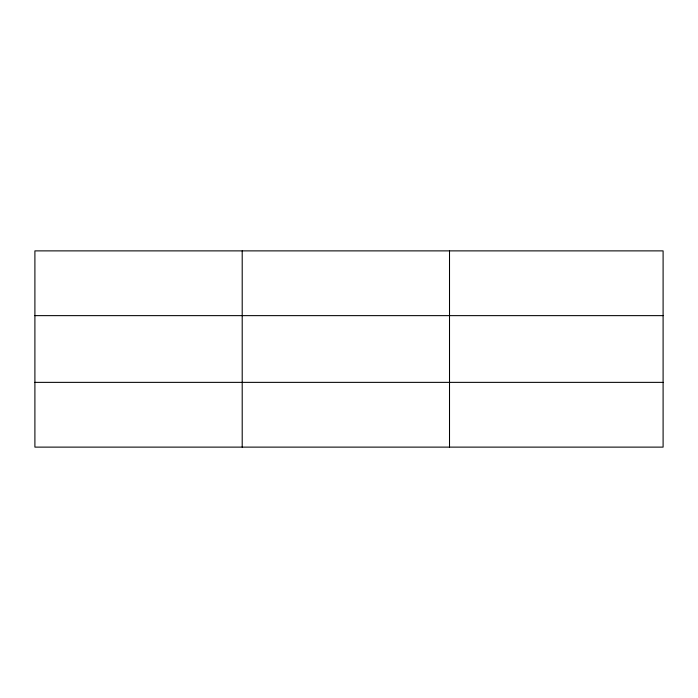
<?xml version="1.0" encoding="UTF-8"?>
<svg xmlns="http://www.w3.org/2000/svg" width="698" height="698" viewBox="0 0 698 698"><rect width="100%" height="100%" fill="white"/><g stroke="black" fill="none" stroke-linecap="round" stroke-linejoin="round"><path stroke-width="1.05" d="M242.206 250.879L242.206 447.121M449.512 250.879L449.512 447.121M663.1 382.364L663.1 447.121L34.9 447.121L34.9 250.879L663.1 250.879L663.1 382.364L34.9 382.364M34.9 315.636L663.1 315.636"/></g></svg>
